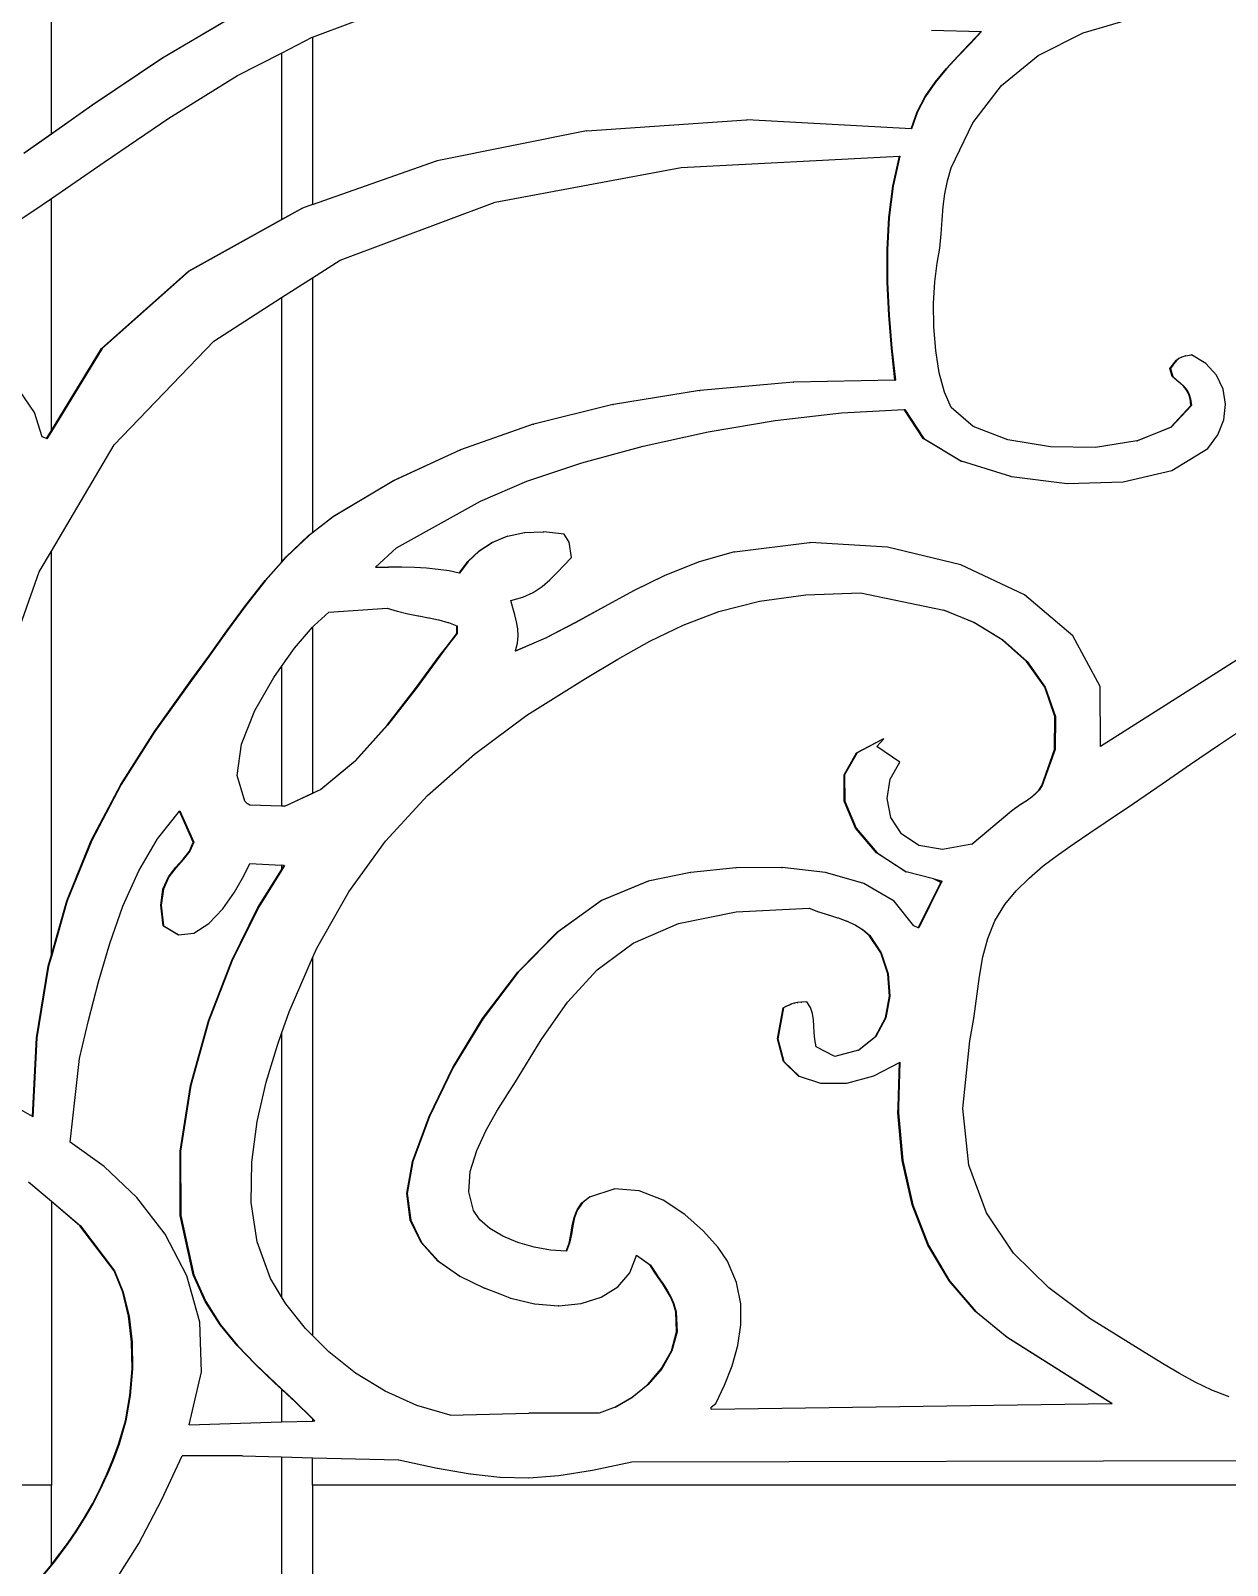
# Model space of a CAD drawing. Header units: inches. Extents: x 1397 to 20304, y -27267 to -746.
# Drawn here: x 3403 to 3415.73, y -9117.54 to -9101.21 of the extents above; entities that cross this region are included whole.
import ezdxf

# ---------------------------------------------------------------- set-up
doc = ezdxf.new("R2010")
doc.units = ezdxf.units.IN
doc.header["$LTSCALE"] = 17
doc.header["$MEASUREMENT"] = 0
doc.layers.add('OUTLINE', color=1, linetype='Continuous', lineweight=25)

# ---------------------------------------------------------------- blocks, each defined once
blk = doc.blocks.new('fddd')
for p, q in [((-495.762, -3277.271), (-495.762, -3275.364)), ((-492.984, -3276.244), (-492.113, -3275.916)), ((-494.586, -3276.465), (-493.797, -3276.002)), ((-493.792, -3276.002), (-494.581, -3276.465)), ((-484.786, -3276.198), (-484.214, -3276.031)), ((-493.313, -3276.412), (-492.986, -3276.244)), ((-492.986, -3276.244), (-492.984, -3276.244)), ((-492.984, -3276.244), (-492.984, -3278.022)), ((-486.398, -3276.167), (-485.871, -3276.181)), ((-485.993, -3276.313), (-485.871, -3276.181)), ((-485.866, -3276.181), (-485.988, -3276.313)), ((-485.871, -3276.181), (-485.866, -3276.181)), ((-485.264, -3276.439), (-484.786, -3276.198)), ((-495.331, -3276.965), (-494.586, -3276.465)), ((-494.581, -3276.465), (-495.326, -3276.965)), ((-494.586, -3276.465), (-494.581, -3276.465)), ((-493.78, -3276.651), (-493.313, -3276.412)), ((-493.313, -3276.412), (-493.313, -3278.182)), ((-486.243, -3276.58), (-486.119, -3276.445)), ((-486.114, -3276.445), (-486.238, -3276.58)), ((-486.119, -3276.445), (-485.993, -3276.313)), ((-486.119, -3276.445), (-486.114, -3276.445)), ((-485.988, -3276.313), (-486.114, -3276.445)), ((-485.993, -3276.313), (-485.988, -3276.313)), ((-485.654, -3276.757), (-485.264, -3276.439)), ((-486.361, -3276.722), (-486.243, -3276.58)), ((-486.238, -3276.58), (-486.356, -3276.722)), ((-486.243, -3276.58), (-486.238, -3276.58)), ((-494.511, -3277.104), (-493.78, -3276.651)), ((-486.465, -3276.873), (-486.361, -3276.722)), ((-486.356, -3276.722), (-486.461, -3276.873)), ((-486.361, -3276.722), (-486.356, -3276.722)), ((-485.96, -3277.154), (-485.654, -3276.757)), ((-486.552, -3277.038), (-486.465, -3276.873)), ((-486.461, -3276.873), (-486.547, -3277.038)), ((-486.465, -3276.873), (-486.461, -3276.873)), ((-495.326, -3276.965), (-496.05, -3277.478)), ((-495.762, -3277.271), (-495.331, -3276.965)), ((-495.331, -3276.965), (-495.326, -3276.965)), ((-495.199, -3277.573), (-494.511, -3277.104)), ((-490.064, -3277.241), (-488.366, -3277.122)), ((-488.366, -3277.122), (-488.363, -3277.122)), ((-488.361, -3277.122), (-488.363, -3277.122)), ((-486.614, -3277.218), (-488.361, -3277.122)), ((-486.614, -3277.218), (-486.552, -3277.038)), ((-486.547, -3277.038), (-486.61, -3277.218)), ((-486.552, -3277.038), (-486.547, -3277.038)), ((-496.055, -3277.478), (-495.762, -3277.271)), ((-490.069, -3277.241), (-491.659, -3277.559)), ((-490.069, -3277.241), (-490.064, -3277.241)), ((-486.61, -3277.218), (-486.614, -3277.218)), ((-486.188, -3277.633), (-485.96, -3277.154)), ((-495.762, -3277.96), (-495.199, -3277.573)), ((-492.984, -3278.022), (-491.664, -3277.559)), ((-491.664, -3277.559), (-491.659, -3277.559)), ((-489.063, -3277.629), (-486.739, -3277.509)), ((-486.809, -3277.828), (-486.739, -3277.509)), ((-486.734, -3277.508), (-486.805, -3277.828)), ((-486.739, -3277.509), (-486.734, -3277.508)), ((-491.04, -3277.998), (-489.063, -3277.629)), ((-486.256, -3277.908), (-486.23, -3277.77)), ((-486.23, -3277.77), (-486.188, -3277.633)), ((-486.852, -3278.161), (-486.809, -3277.828)), ((-486.805, -3277.828), (-486.848, -3278.161)), ((-486.809, -3277.828), (-486.805, -3277.828)), ((-486.273, -3278.046), (-486.256, -3277.908)), ((-496.109, -3278.193), (-495.859, -3278.027)), ((-495.859, -3278.027), (-495.762, -3277.96)), ((-495.762, -3280.43), (-495.762, -3277.96)), ((-493.09, -3278.061), (-494.297, -3278.731)), ((-493.313, -3278.182), (-493.095, -3278.061)), ((-493.095, -3278.061), (-493.09, -3278.061)), ((-492.984, -3278.022), (-493.09, -3278.061)), ((-492.689, -3278.614), (-491.04, -3277.998)), ((-486.284, -3278.188), (-486.273, -3278.046)), ((-494.302, -3278.731), (-493.313, -3278.182)), ((-486.871, -3278.503), (-486.852, -3278.161)), ((-486.848, -3278.161), (-486.867, -3278.503)), ((-486.852, -3278.161), (-486.848, -3278.161)), ((-486.296, -3278.334), (-486.284, -3278.188)), ((-486.311, -3278.487), (-486.296, -3278.334)), ((-486.871, -3278.503), (-486.867, -3278.503)), ((-486.871, -3278.755), (-486.871, -3278.503)), ((-486.867, -3278.503), (-486.866, -3278.755)), ((-486.337, -3278.649), (-486.311, -3278.487)), ((-495.228, -3279.555), (-494.302, -3278.731)), ((-494.297, -3278.731), (-495.223, -3279.555)), ((-494.302, -3278.731), (-494.297, -3278.731)), ((-492.984, -3278.803), (-492.689, -3278.614)), ((-486.866, -3278.755), (-486.871, -3278.755)), ((-486.87, -3278.852), (-486.871, -3278.755)), ((-486.866, -3278.755), (-486.866, -3278.852)), ((-486.364, -3278.846), (-486.337, -3278.649)), ((-493.313, -3279.014), (-492.984, -3278.803)), ((-492.984, -3278.803), (-492.984, -3281.513)), ((-486.87, -3278.852), (-486.866, -3278.852)), ((-486.854, -3279.202), (-486.87, -3278.852)), ((-486.866, -3278.852), (-486.849, -3279.202)), ((-486.376, -3279.077), (-486.364, -3278.846)), ((-494.032, -3279.476), (-493.313, -3279.014)), ((-493.313, -3279.014), (-493.313, -3281.828)), ((-486.373, -3279.325), (-486.376, -3279.077)), ((-486.854, -3279.202), (-486.849, -3279.202)), ((-486.825, -3279.551), (-486.854, -3279.202)), ((-486.849, -3279.202), (-486.82, -3279.551)), ((-486.353, -3279.576), (-486.373, -3279.325)), ((-495.762, -3280.43), (-495.228, -3279.555)), ((-495.223, -3279.555), (-495.762, -3280.438)), ((-495.228, -3279.555), (-495.223, -3279.555)), ((-495.093, -3280.582), (-494.032, -3279.476)), ((-486.825, -3279.551), (-486.82, -3279.551)), ((-486.788, -3279.893), (-486.825, -3279.551)), ((-486.82, -3279.551), (-486.783, -3279.893)), ((-486.316, -3279.813), (-486.353, -3279.576)), ((-483.862, -3279.769), (-483.835, -3279.733)), ((-483.83, -3279.733), (-483.857, -3279.769)), ((-483.835, -3279.733), (-483.814, -3279.704)), ((-483.835, -3279.733), (-483.83, -3279.733)), ((-483.809, -3279.704), (-483.83, -3279.733)), ((-483.814, -3279.704), (-483.794, -3279.681)), ((-483.814, -3279.704), (-483.809, -3279.704)), ((-483.79, -3279.681), (-483.809, -3279.704)), ((-483.794, -3279.681), (-483.772, -3279.663)), ((-483.794, -3279.681), (-483.79, -3279.681)), ((-483.767, -3279.663), (-483.79, -3279.681)), ((-483.772, -3279.663), (-483.741, -3279.648)), ((-483.772, -3279.663), (-483.767, -3279.663)), ((-483.736, -3279.648), (-483.767, -3279.663)), ((-483.741, -3279.648), (-483.736, -3279.648)), ((-483.698, -3279.635), (-483.736, -3279.648)), ((-483.698, -3279.635), (-483.694, -3279.635)), ((-483.694, -3279.635), (-483.639, -3279.624)), ((-483.639, -3279.624), (-483.638, -3279.624)), ((-483.638, -3279.624), (-483.634, -3279.624)), ((-483.48, -3279.716), (-483.634, -3279.624)), ((-483.367, -3279.84), (-483.48, -3279.716)), ((-486.788, -3279.893), (-487.862, -3279.914)), ((-486.788, -3279.893), (-486.783, -3279.893)), ((-486.262, -3280.02), (-486.316, -3279.813)), ((-483.837, -3279.852), (-483.862, -3279.769)), ((-483.862, -3279.769), (-483.857, -3279.769)), ((-483.857, -3279.769), (-483.832, -3279.852)), ((-483.793, -3279.891), (-483.837, -3279.852)), ((-483.837, -3279.852), (-483.832, -3279.852)), ((-483.832, -3279.852), (-483.788, -3279.891)), ((-483.753, -3279.925), (-483.793, -3279.891)), ((-483.793, -3279.891), (-483.788, -3279.891)), ((-483.788, -3279.891), (-483.748, -3279.925)), ((-483.297, -3279.988), (-483.367, -3279.84)), ((-495.941, -3280.235), (-496.095, -3280.012)), ((-488.866, -3280.001), (-489.783, -3280.151)), ((-488.866, -3280.001), (-488.861, -3280.001)), ((-487.867, -3279.914), (-488.861, -3280.001)), ((-487.867, -3279.914), (-487.862, -3279.914)), ((-486.188, -3280.184), (-486.262, -3280.02)), ((-483.718, -3279.956), (-483.753, -3279.925)), ((-483.753, -3279.925), (-483.748, -3279.925)), ((-483.748, -3279.925), (-483.713, -3279.956)), ((-483.718, -3279.956), (-483.713, -3279.956)), ((-483.688, -3279.991), (-483.718, -3279.956)), ((-483.713, -3279.956), (-483.684, -3279.991)), ((-483.688, -3279.991), (-483.684, -3279.991)), ((-483.665, -3280.034), (-483.688, -3279.991)), ((-483.684, -3279.991), (-483.66, -3280.034)), ((-483.665, -3280.034), (-483.66, -3280.034)), ((-483.648, -3280.09), (-483.665, -3280.034)), ((-483.66, -3280.034), (-483.643, -3280.09)), ((-483.271, -3280.149), (-483.297, -3279.988)), ((-489.788, -3280.151), (-490.631, -3280.362)), ((-489.788, -3280.151), (-489.783, -3280.151)), ((-487.357, -3280.241), (-486.689, -3280.205)), ((-486.689, -3280.205), (-486.684, -3280.204)), ((-486.487, -3280.515), (-486.689, -3280.205)), ((-486.684, -3280.204), (-486.482, -3280.515)), ((-485.957, -3280.387), (-486.188, -3280.184)), ((-483.854, -3280.392), (-483.639, -3280.163)), ((-483.634, -3280.163), (-483.849, -3280.392)), ((-483.648, -3280.09), (-483.643, -3280.09)), ((-483.639, -3280.163), (-483.648, -3280.09)), ((-483.643, -3280.09), (-483.634, -3280.163)), ((-483.639, -3280.163), (-483.634, -3280.163)), ((-483.289, -3280.314), (-483.271, -3280.149)), ((-495.859, -3280.495), (-495.941, -3280.235)), ((-490.636, -3280.362), (-491.408, -3280.633)), ((-490.636, -3280.362), (-490.631, -3280.362)), ((-488.773, -3280.442), (-488.062, -3280.322)), ((-488.062, -3280.322), (-487.357, -3280.241)), ((-485.586, -3280.528), (-485.957, -3280.387)), ((-484.213, -3280.538), (-483.854, -3280.392)), ((-483.849, -3280.392), (-484.208, -3280.538)), ((-483.854, -3280.392), (-483.849, -3280.392)), ((-483.352, -3280.474), (-483.289, -3280.314)), ((-495.813, -3280.514), (-495.859, -3280.495)), ((-495.813, -3280.514), (-495.762, -3280.43)), ((-495.81, -3280.516), (-495.813, -3280.514)), ((-495.762, -3280.438), (-495.81, -3280.516)), ((-495.762, -3280.438), (-495.762, -3280.43)), ((-489.467, -3280.594), (-488.773, -3280.442)), ((-486.086, -3280.755), (-486.487, -3280.515)), ((-486.487, -3280.515), (-486.482, -3280.515)), ((-486.482, -3280.515), (-486.081, -3280.755)), ((-485.133, -3280.603), (-485.586, -3280.528)), ((-484.213, -3280.538), (-484.655, -3280.608)), ((-484.213, -3280.538), (-484.208, -3280.538)), ((-483.46, -3280.619), (-483.352, -3280.474)), ((-495.762, -3281.712), (-495.093, -3280.582)), ((-492.121, -3280.961), (-491.413, -3280.633)), ((-491.408, -3280.633), (-492.116, -3280.961)), ((-491.413, -3280.633), (-491.408, -3280.633)), ((-490.119, -3280.771), (-489.467, -3280.594)), ((-484.655, -3280.608), (-485.133, -3280.603)), ((-483.841, -3280.853), (-483.46, -3280.619)), ((-490.704, -3280.968), (-490.119, -3280.771)), ((-486.086, -3280.755), (-486.081, -3280.755)), ((-485.553, -3280.917), (-486.081, -3280.755)), ((-484.36, -3280.975), (-483.841, -3280.853)), ((-492.764, -3281.345), (-492.121, -3280.961)), ((-492.116, -3280.961), (-492.759, -3281.345)), ((-492.121, -3280.961), (-492.116, -3280.961)), ((-491.197, -3281.179), (-490.704, -3280.968)), ((-485.553, -3280.917), (-485.548, -3280.917)), ((-485.548, -3280.917), (-484.957, -3280.993)), ((-484.957, -3280.993), (-484.36, -3280.975)), ((-492.09, -3281.677), (-491.197, -3281.179)), ((-492.759, -3281.345), (-492.984, -3281.517)), ((-492.984, -3281.513), (-492.764, -3281.345)), ((-492.764, -3281.345), (-492.759, -3281.345)), ((-493.025, -3281.545), (-492.984, -3281.513)), ((-492.984, -3281.517), (-493.02, -3281.545)), ((-492.984, -3281.513), (-492.984, -3281.517)), ((-490.908, -3281.554), (-490.73, -3281.513)), ((-490.73, -3281.513), (-490.725, -3281.513)), ((-490.725, -3281.513), (-490.529, -3281.505)), ((-490.529, -3281.505), (-490.528, -3281.505)), ((-490.528, -3281.505), (-490.524, -3281.505)), ((-490.305, -3281.532), (-490.524, -3281.505)), ((-490.255, -3281.615), (-490.305, -3281.532)), ((-493.265, -3281.774), (-493.025, -3281.545)), ((-493.02, -3281.545), (-493.26, -3281.774)), ((-493.025, -3281.545), (-493.02, -3281.545)), ((-492.313, -3281.884), (-492.09, -3281.677)), ((-491.215, -3281.712), (-491.074, -3281.621)), ((-491.07, -3281.621), (-491.21, -3281.712)), ((-491.074, -3281.621), (-490.913, -3281.554)), ((-491.074, -3281.621), (-491.07, -3281.621)), ((-490.908, -3281.554), (-491.07, -3281.621)), ((-490.913, -3281.554), (-490.908, -3281.554)), ((-490.23, -3281.781), (-490.255, -3281.615)), ((-488.494, -3281.718), (-487.695, -3281.619)), ((-487.695, -3281.619), (-487.692, -3281.619)), ((-487.692, -3281.619), (-487.69, -3281.619)), ((-486.867, -3281.669), (-487.69, -3281.619)), ((-486.087, -3281.859), (-486.867, -3281.669)), ((-495.892, -3281.932), (-495.762, -3281.712)), ((-495.762, -3286.007), (-495.762, -3281.712)), ((-493.345, -3281.865), (-493.313, -3281.828)), ((-493.313, -3281.834), (-493.342, -3281.866)), ((-493.313, -3281.828), (-493.265, -3281.774)), ((-493.26, -3281.774), (-493.313, -3281.834)), ((-493.313, -3281.828), (-493.313, -3281.834)), ((-493.265, -3281.774), (-493.26, -3281.774)), ((-491.425, -3281.946), (-491.332, -3281.822)), ((-491.327, -3281.822), (-491.42, -3281.946)), ((-491.332, -3281.822), (-491.215, -3281.712)), ((-491.332, -3281.822), (-491.327, -3281.822)), ((-491.21, -3281.712), (-491.327, -3281.822)), ((-491.215, -3281.712), (-491.21, -3281.712)), ((-490.381, -3281.94), (-490.306, -3281.86)), ((-490.306, -3281.86), (-490.23, -3281.781)), ((-489.238, -3281.97), (-488.886, -3281.83)), ((-488.881, -3281.83), (-489.234, -3281.97)), ((-488.886, -3281.83), (-488.881, -3281.83)), ((-488.499, -3281.718), (-488.881, -3281.83)), ((-488.499, -3281.718), (-488.494, -3281.718)), ((-485.409, -3282.177), (-486.087, -3281.859)), ((-496.454, -3283.523), (-495.892, -3281.932)), ((-493.697, -3282.289), (-493.487, -3282.024)), ((-493.483, -3282.024), (-493.692, -3282.289)), ((-493.487, -3282.024), (-493.345, -3281.865)), ((-493.487, -3282.024), (-493.483, -3282.024)), ((-493.342, -3281.866), (-493.483, -3282.024)), ((-493.342, -3281.866), (-493.345, -3281.865)), ((-492.313, -3281.884), (-492.177, -3281.884)), ((-492.177, -3281.884), (-492.175, -3281.884)), ((-492.173, -3281.884), (-492.175, -3281.884)), ((-492.035, -3281.884), (-492.173, -3281.884)), ((-491.9, -3281.887), (-492.035, -3281.884)), ((-491.77, -3281.894), (-491.9, -3281.887)), ((-491.646, -3281.906), (-491.77, -3281.894)), ((-491.529, -3281.923), (-491.646, -3281.906)), ((-491.425, -3281.946), (-491.529, -3281.923)), ((-491.42, -3281.946), (-491.425, -3281.946)), ((-490.542, -3282.089), (-490.458, -3282.017)), ((-490.458, -3282.017), (-490.381, -3281.94)), ((-489.566, -3282.13), (-489.238, -3281.97)), ((-489.234, -3281.97), (-489.561, -3282.13)), ((-489.238, -3281.97), (-489.234, -3281.97)), ((-490.746, -3282.202), (-490.637, -3282.151)), ((-490.637, -3282.151), (-490.542, -3282.089)), ((-489.879, -3282.301), (-489.566, -3282.13)), ((-489.561, -3282.13), (-489.875, -3282.301)), ((-489.566, -3282.13), (-489.561, -3282.13)), ((-488.23, -3282.246), (-487.735, -3282.177)), ((-487.735, -3282.177), (-487.155, -3282.154)), ((-487.155, -3282.154), (-486.267, -3282.341)), ((-484.895, -3282.612), (-485.409, -3282.177)), ((-493.896, -3282.559), (-493.697, -3282.289)), ((-493.692, -3282.289), (-493.891, -3282.559)), ((-493.697, -3282.289), (-493.692, -3282.289)), ((-492.809, -3282.361), (-492.189, -3282.32)), ((-492.189, -3282.32), (-492.083, -3282.352)), ((-492.083, -3282.352), (-492.078, -3282.352)), ((-492.078, -3282.352), (-491.97, -3282.378)), ((-490.875, -3282.237), (-490.746, -3282.202)), ((-490.853, -3282.314), (-490.875, -3282.237)), ((-490.83, -3282.389), (-490.853, -3282.314)), ((-490.188, -3282.471), (-489.879, -3282.301)), ((-489.875, -3282.301), (-490.183, -3282.471)), ((-489.879, -3282.301), (-489.875, -3282.301)), ((-488.66, -3282.356), (-488.23, -3282.246)), ((-485.947, -3282.473), (-486.267, -3282.341)), ((-486.267, -3282.341), (-486.263, -3282.341)), ((-486.263, -3282.341), (-485.942, -3282.473)), ((-492.984, -3282.522), (-492.966, -3282.502)), ((-492.966, -3282.502), (-492.809, -3282.361)), ((-491.97, -3282.378), (-491.965, -3282.378)), ((-491.965, -3282.378), (-491.859, -3282.4)), ((-491.859, -3282.4), (-491.854, -3282.4)), ((-491.854, -3282.4), (-491.749, -3282.421)), ((-491.749, -3282.421), (-491.744, -3282.421)), ((-491.744, -3282.421), (-491.643, -3282.443)), ((-491.643, -3282.443), (-491.639, -3282.443)), ((-491.639, -3282.443), (-491.543, -3282.471)), ((-491.543, -3282.471), (-491.538, -3282.471)), ((-491.538, -3282.471), (-491.45, -3282.506)), ((-491.45, -3282.506), (-491.445, -3282.506)), ((-491.45, -3282.589), (-491.45, -3282.506)), ((-491.445, -3282.506), (-491.445, -3282.589)), ((-490.812, -3282.463), (-490.83, -3282.389)), ((-490.799, -3282.538), (-490.812, -3282.463)), ((-490.501, -3282.633), (-490.188, -3282.471)), ((-490.183, -3282.471), (-490.497, -3282.633)), ((-490.188, -3282.471), (-490.183, -3282.471)), ((-489.394, -3282.669), (-489.042, -3282.499)), ((-489.042, -3282.499), (-488.66, -3282.356)), ((-485.947, -3282.473), (-485.942, -3282.473)), ((-485.646, -3282.656), (-485.947, -3282.473)), ((-485.942, -3282.473), (-485.641, -3282.656)), ((-494.088, -3282.828), (-493.896, -3282.559)), ((-493.891, -3282.559), (-494.083, -3282.828)), ((-493.896, -3282.559), (-493.891, -3282.559)), ((-493.174, -3282.744), (-492.984, -3282.522)), ((-492.984, -3282.522), (-492.984, -3284.289)), ((-491.553, -3282.722), (-491.45, -3282.589)), ((-491.445, -3282.589), (-491.55, -3282.724)), ((-491.45, -3282.589), (-491.445, -3282.589)), ((-490.497, -3282.633), (-490.825, -3282.776)), ((-490.825, -3282.774), (-490.501, -3282.633)), ((-490.803, -3282.693), (-490.795, -3282.614)), ((-490.795, -3282.614), (-490.799, -3282.538)), ((-490.501, -3282.633), (-490.497, -3282.633)), ((-489.735, -3282.861), (-489.394, -3282.669)), ((-485.646, -3282.656), (-485.641, -3282.656)), ((-485.387, -3282.885), (-485.646, -3282.656)), ((-485.641, -3282.656), (-485.382, -3282.885)), ((-484.606, -3283.154), (-484.895, -3282.612)), ((-482.642, -3282.548), (-484.601, -3283.792)), ((-484.601, -3283.789), (-482.647, -3282.548)), ((-494.277, -3283.087), (-494.088, -3282.828)), ((-494.083, -3282.828), (-494.272, -3283.087)), ((-494.088, -3282.828), (-494.083, -3282.828)), ((-493.313, -3282.94), (-493.174, -3282.744)), ((-491.887, -3283.173), (-491.636, -3282.829)), ((-491.631, -3282.829), (-491.882, -3283.173)), ((-491.636, -3282.829), (-491.553, -3282.722)), ((-491.636, -3282.829), (-491.631, -3282.829)), ((-491.55, -3282.724), (-491.631, -3282.829)), ((-491.55, -3282.724), (-491.553, -3282.722)), ((-490.825, -3282.774), (-490.803, -3282.693)), ((-490.825, -3282.776), (-490.825, -3282.774)), ((-493.396, -3283.057), (-493.313, -3282.94)), ((-493.313, -3282.94), (-493.313, -3284.425)), ((-490.081, -3283.066), (-489.735, -3282.861)), ((-485.387, -3282.885), (-485.382, -3282.885)), ((-485.192, -3283.158), (-485.387, -3282.885)), ((-485.382, -3282.885), (-485.188, -3283.158)), ((-494.666, -3283.631), (-494.277, -3283.087)), ((-494.272, -3283.087), (-494.662, -3283.631)), ((-494.277, -3283.087), (-494.272, -3283.087)), ((-493.597, -3283.408), (-493.396, -3283.057)), ((-490.702, -3283.459), (-490.081, -3283.066)), ((-485.192, -3283.158), (-485.188, -3283.158)), ((-485.086, -3283.471), (-485.192, -3283.158)), ((-485.188, -3283.158), (-485.081, -3283.471)), ((-484.601, -3283.789), (-484.606, -3283.154)), ((-492.19, -3283.564), (-491.887, -3283.173)), ((-491.882, -3283.173), (-492.185, -3283.564)), ((-491.887, -3283.173), (-491.882, -3283.173)), ((-493.738, -3283.765), (-493.597, -3283.408)), ((-491.261, -3283.871), (-490.702, -3283.459)), ((-485.089, -3283.822), (-485.086, -3283.471)), ((-485.086, -3283.471), (-485.081, -3283.471)), ((-485.081, -3283.471), (-485.084, -3283.822)), ((-495.023, -3284.196), (-494.666, -3283.631)), ((-494.662, -3283.631), (-495.019, -3284.196)), ((-494.666, -3283.631), (-494.662, -3283.631)), ((-492.531, -3283.943), (-492.19, -3283.564)), ((-492.185, -3283.564), (-492.527, -3283.943)), ((-492.19, -3283.564), (-492.185, -3283.564)), ((-483.336, -3283.771), (-483.028, -3283.565)), ((-493.786, -3284.098), (-493.738, -3283.765)), ((-487.196, -3283.86), (-486.912, -3283.709)), ((-486.916, -3283.714), (-487.191, -3283.86)), ((-486.982, -3283.792), (-486.907, -3283.709)), ((-486.734, -3283.958), (-486.982, -3283.792)), ((-486.912, -3283.709), (-486.916, -3283.714)), ((-486.907, -3283.709), (-486.916, -3283.714)), ((-486.912, -3283.709), (-486.907, -3283.709)), ((-485.226, -3284.207), (-485.089, -3283.822)), ((-485.084, -3283.822), (-485.221, -3284.207)), ((-485.089, -3283.822), (-485.084, -3283.822)), ((-484.601, -3283.792), (-484.601, -3283.789)), ((-483.642, -3283.979), (-483.336, -3283.771)), ((-492.899, -3284.25), (-492.531, -3283.943)), ((-492.527, -3283.943), (-492.894, -3284.25)), ((-492.531, -3283.943), (-492.527, -3283.943)), ((-491.762, -3284.314), (-491.261, -3283.871)), ((-487.329, -3284.093), (-487.196, -3283.86)), ((-487.191, -3283.86), (-487.324, -3284.093)), ((-487.196, -3283.86), (-487.191, -3283.86)), ((-486.84, -3284.139), (-486.734, -3283.958)), ((-483.945, -3284.188), (-483.642, -3283.979)), ((-493.702, -3284.373), (-493.786, -3284.098)), ((-487.329, -3284.093), (-487.324, -3284.093)), ((-487.327, -3284.372), (-487.329, -3284.093)), ((-487.324, -3284.093), (-487.322, -3284.372)), ((-486.872, -3284.344), (-486.84, -3284.139)), ((-495.337, -3284.792), (-495.023, -3284.196)), ((-495.019, -3284.196), (-495.333, -3284.792)), ((-495.023, -3284.196), (-495.019, -3284.196)), ((-493.278, -3284.426), (-492.984, -3284.289)), ((-492.984, -3284.291), (-493.273, -3284.426)), ((-492.894, -3284.25), (-492.984, -3284.291)), ((-492.984, -3284.289), (-492.899, -3284.25)), ((-492.984, -3284.289), (-492.984, -3284.291)), ((-492.899, -3284.25), (-492.894, -3284.25)), ((-485.346, -3284.337), (-485.299, -3284.299)), ((-485.295, -3284.299), (-485.341, -3284.337)), ((-485.299, -3284.299), (-485.258, -3284.256)), ((-485.299, -3284.299), (-485.295, -3284.299)), ((-485.254, -3284.256), (-485.295, -3284.299)), ((-485.258, -3284.256), (-485.226, -3284.207)), ((-485.258, -3284.256), (-485.254, -3284.256)), ((-485.221, -3284.207), (-485.254, -3284.256)), ((-485.226, -3284.207), (-485.221, -3284.207)), ((-484.248, -3284.396), (-483.945, -3284.188)), ((-494.399, -3284.48), (-494.396, -3284.477)), ((-494.396, -3284.477), (-494.247, -3284.808)), ((-493.691, -3284.386), (-493.702, -3284.373)), ((-493.685, -3284.393), (-493.691, -3284.386)), ((-493.677, -3284.4), (-493.685, -3284.393)), ((-493.668, -3284.405), (-493.677, -3284.4)), ((-493.652, -3284.414), (-493.668, -3284.405)), ((-493.313, -3284.425), (-493.652, -3284.414)), ((-493.278, -3284.426), (-493.313, -3284.425)), ((-493.273, -3284.426), (-493.278, -3284.426)), ((-492.207, -3284.799), (-491.762, -3284.314)), ((-487.327, -3284.372), (-487.322, -3284.372)), ((-487.206, -3284.661), (-487.327, -3284.372)), ((-487.322, -3284.372), (-487.201, -3284.661)), ((-486.83, -3284.546), (-486.872, -3284.344)), ((-485.97, -3284.829), (-485.548, -3284.477)), ((-485.543, -3284.477), (-485.965, -3284.829)), ((-485.548, -3284.477), (-485.5, -3284.44)), ((-485.548, -3284.477), (-485.543, -3284.477)), ((-485.495, -3284.44), (-485.543, -3284.477)), ((-485.5, -3284.44), (-485.449, -3284.406)), ((-485.5, -3284.44), (-485.495, -3284.44)), ((-485.444, -3284.406), (-485.495, -3284.44)), ((-485.449, -3284.406), (-485.397, -3284.372)), ((-485.449, -3284.406), (-485.444, -3284.406)), ((-485.392, -3284.372), (-485.444, -3284.406)), ((-485.397, -3284.372), (-485.346, -3284.337)), ((-485.397, -3284.372), (-485.392, -3284.372)), ((-485.341, -3284.337), (-485.392, -3284.372)), ((-485.346, -3284.337), (-485.341, -3284.337)), ((-484.552, -3284.601), (-484.248, -3284.396)), ((-494.633, -3284.773), (-494.399, -3284.48)), ((-494.252, -3284.808), (-494.399, -3284.48)), ((-486.718, -3284.721), (-486.83, -3284.546)), ((-484.715, -3284.71), (-484.552, -3284.601)), ((-495.599, -3285.432), (-495.337, -3284.792)), ((-495.333, -3284.792), (-495.594, -3285.432)), ((-495.337, -3284.792), (-495.333, -3284.792)), ((-494.832, -3285.115), (-494.633, -3284.773)), ((-492.599, -3285.337), (-492.207, -3284.799)), ((-487.206, -3284.661), (-487.201, -3284.661)), ((-486.983, -3284.923), (-487.206, -3284.661)), ((-487.201, -3284.661), (-486.978, -3284.923)), ((-486.535, -3284.844), (-486.718, -3284.721)), ((-484.882, -3284.822), (-484.715, -3284.71)), ((-494.361, -3284.989), (-494.293, -3284.904)), ((-494.288, -3284.904), (-494.356, -3284.989)), ((-494.293, -3284.904), (-494.252, -3284.808)), ((-494.293, -3284.904), (-494.288, -3284.904)), ((-494.247, -3284.808), (-494.288, -3284.904)), ((-494.252, -3284.808), (-494.247, -3284.808)), ((-486.673, -3285.123), (-486.983, -3284.923)), ((-486.983, -3284.923), (-486.978, -3284.923)), ((-486.978, -3284.923), (-486.668, -3285.123)), ((-486.283, -3284.888), (-486.535, -3284.844)), ((-485.97, -3284.829), (-486.283, -3284.888)), ((-485.97, -3284.829), (-485.965, -3284.829)), ((-485.209, -3285.062), (-485.048, -3284.94)), ((-485.048, -3284.94), (-484.882, -3284.822)), ((-495, -3285.489), (-494.832, -3285.115)), ((-494.517, -3285.179), (-494.441, -3285.077)), ((-494.436, -3285.077), (-494.513, -3285.179)), ((-494.441, -3285.077), (-494.361, -3284.989)), ((-494.441, -3285.077), (-494.436, -3285.077)), ((-494.356, -3284.989), (-494.436, -3285.077)), ((-494.361, -3284.989), (-494.356, -3284.989)), ((-493.714, -3285.169), (-493.652, -3285.037)), ((-493.652, -3285.037), (-493.313, -3285.055)), ((-493.564, -3285.506), (-493.313, -3285.102)), ((-493.313, -3285.11), (-493.559, -3285.506)), ((-493.313, -3285.055), (-493.313, -3285.102)), ((-493.285, -3285.057), (-493.313, -3285.055)), ((-493.28, -3285.057), (-493.313, -3285.11)), ((-493.313, -3285.102), (-493.285, -3285.057)), ((-493.313, -3285.102), (-493.313, -3285.11)), ((-493.285, -3285.057), (-493.28, -3285.057)), ((-488.48, -3285.081), (-488.959, -3285.131)), ((-488.48, -3285.081), (-488.475, -3285.081)), ((-487.993, -3285.079), (-488.475, -3285.081)), ((-487.993, -3285.079), (-487.988, -3285.079)), ((-487.526, -3285.133), (-487.988, -3285.079)), ((-486.673, -3285.123), (-486.668, -3285.123)), ((-486.376, -3285.2), (-486.668, -3285.123)), ((-485.361, -3285.192), (-485.209, -3285.062)), ((-494.575, -3285.309), (-494.517, -3285.179)), ((-494.513, -3285.179), (-494.57, -3285.309)), ((-494.517, -3285.179), (-494.513, -3285.179)), ((-493.812, -3285.34), (-493.714, -3285.169)), ((-489.913, -3285.43), (-489.417, -3285.223)), ((-489.412, -3285.223), (-489.908, -3285.43)), ((-489.417, -3285.223), (-489.412, -3285.223)), ((-488.964, -3285.131), (-489.412, -3285.223)), ((-488.964, -3285.131), (-488.959, -3285.131)), ((-487.12, -3285.25), (-487.526, -3285.133)), ((-486.796, -3285.436), (-487.12, -3285.25)), ((-486.539, -3285.719), (-486.299, -3285.237)), ((-486.295, -3285.238), (-486.535, -3285.721)), ((-486.37, -3285.203), (-486.376, -3285.2)), ((-486.292, -3285.223), (-486.37, -3285.203)), ((-486.299, -3285.237), (-486.37, -3285.203)), ((-486.299, -3285.237), (-486.292, -3285.223)), ((-486.295, -3285.238), (-486.299, -3285.237)), ((-486.287, -3285.223), (-486.295, -3285.238)), ((-486.292, -3285.223), (-486.287, -3285.223)), ((-485.498, -3285.328), (-485.361, -3285.192)), ((-495.594, -3285.432), (-495.762, -3286.024)), ((-495.762, -3286.007), (-495.599, -3285.432)), ((-495.599, -3285.432), (-495.594, -3285.432)), ((-494.599, -3285.478), (-494.575, -3285.309)), ((-494.57, -3285.309), (-494.595, -3285.478)), ((-494.575, -3285.309), (-494.57, -3285.309)), ((-493.938, -3285.518), (-493.812, -3285.34)), ((-492.939, -3285.938), (-492.599, -3285.337)), ((-490.377, -3285.765), (-489.913, -3285.43)), ((-489.908, -3285.43), (-490.372, -3285.765)), ((-489.913, -3285.43), (-489.908, -3285.43)), ((-486.8, -3285.437), (-486.799, -3285.438)), ((-486.585, -3285.7), (-486.796, -3285.436)), ((-485.618, -3285.472), (-485.498, -3285.328)), ((-495.141, -3285.887), (-495, -3285.489)), ((-494.599, -3285.478), (-494.595, -3285.478)), ((-494.574, -3285.7), (-494.599, -3285.478)), ((-494.595, -3285.478), (-494.57, -3285.7)), ((-494.085, -3285.673), (-493.938, -3285.518)), ((-493.842, -3286.067), (-493.564, -3285.506)), ((-493.559, -3285.506), (-493.837, -3286.067)), ((-493.564, -3285.506), (-493.559, -3285.506)), ((-489.09, -3285.676), (-488.477, -3285.55)), ((-488.477, -3285.55), (-487.701, -3285.513)), ((-487.701, -3285.513), (-487.601, -3285.549)), ((-487.601, -3285.549), (-487.596, -3285.549)), ((-487.596, -3285.549), (-487.497, -3285.582)), ((-487.497, -3285.582), (-487.493, -3285.582)), ((-487.493, -3285.582), (-487.397, -3285.614)), ((-487.397, -3285.614), (-487.392, -3285.614)), ((-487.392, -3285.614), (-487.301, -3285.65)), ((-485.724, -3285.647), (-485.618, -3285.472)), ((-494.574, -3285.7), (-494.57, -3285.7)), ((-494.414, -3285.795), (-494.574, -3285.7)), ((-494.57, -3285.7), (-494.409, -3285.795)), ((-494.409, -3285.795), (-494.245, -3285.776)), ((-494.245, -3285.776), (-494.085, -3285.673)), ((-490.8, -3286.194), (-490.377, -3285.765)), ((-490.372, -3285.765), (-490.796, -3286.194)), ((-490.377, -3285.765), (-490.372, -3285.765)), ((-489.572, -3285.885), (-489.09, -3285.676)), ((-487.301, -3285.65), (-487.297, -3285.65)), ((-487.212, -3285.691), (-487.301, -3285.65)), ((-487.297, -3285.65), (-487.208, -3285.691)), ((-487.132, -3285.741), (-487.212, -3285.691)), ((-487.212, -3285.691), (-487.208, -3285.691)), ((-487.208, -3285.691), (-487.127, -3285.741)), ((-487.061, -3285.804), (-487.132, -3285.741)), ((-487.132, -3285.741), (-487.127, -3285.741)), ((-487.127, -3285.741), (-487.056, -3285.804)), ((-486.539, -3285.719), (-486.585, -3285.7)), ((-486.535, -3285.721), (-486.539, -3285.719)), ((-485.799, -3285.833), (-485.724, -3285.647)), ((-495.261, -3286.297), (-495.141, -3285.887)), ((-494.414, -3285.795), (-494.409, -3285.795)), ((-492.984, -3286.04), (-492.939, -3285.938)), ((-489.955, -3286.167), (-489.572, -3285.885)), ((-487.061, -3285.804), (-487.056, -3285.804)), ((-486.938, -3285.987), (-487.061, -3285.804)), ((-487.056, -3285.804), (-486.933, -3285.987)), ((-485.851, -3286.03), (-485.799, -3285.833)), ((-495.797, -3286.128), (-495.762, -3286.007)), ((-495.762, -3286.024), (-495.792, -3286.128)), ((-495.762, -3286.024), (-495.762, -3286.007)), ((-494.09, -3286.709), (-493.842, -3286.067)), ((-493.837, -3286.067), (-494.086, -3286.709)), ((-493.842, -3286.067), (-493.837, -3286.067)), ((-493.231, -3286.613), (-492.984, -3286.04)), ((-492.984, -3286.04), (-492.984, -3290.06)), ((-486.865, -3286.21), (-486.938, -3285.987)), ((-486.938, -3285.987), (-486.933, -3285.987)), ((-486.933, -3285.987), (-486.86, -3286.21)), ((-485.888, -3286.238), (-485.851, -3286.03)), ((-495.921, -3286.89), (-495.797, -3286.128)), ((-495.792, -3286.128), (-495.917, -3286.89)), ((-495.797, -3286.128), (-495.792, -3286.128)), ((-491.175, -3286.687), (-490.8, -3286.194)), ((-490.796, -3286.194), (-491.17, -3286.687)), ((-490.8, -3286.194), (-490.796, -3286.194)), ((-490.27, -3286.512), (-489.955, -3286.167)), ((-486.865, -3286.21), (-486.86, -3286.21)), ((-486.846, -3286.448), (-486.865, -3286.21)), ((-486.86, -3286.21), (-486.841, -3286.448)), ((-485.949, -3286.685), (-485.888, -3286.238)), ((-495.367, -3286.708), (-495.261, -3286.297)), ((-490.55, -3286.913), (-490.27, -3286.512)), ((-488.038, -3286.903), (-487.978, -3286.571)), ((-487.974, -3286.571), (-488.033, -3286.903)), ((-487.978, -3286.571), (-487.946, -3286.555)), ((-487.978, -3286.571), (-487.974, -3286.571)), ((-487.942, -3286.555), (-487.974, -3286.571)), ((-487.946, -3286.555), (-487.918, -3286.542)), ((-487.946, -3286.555), (-487.942, -3286.555)), ((-487.913, -3286.542), (-487.942, -3286.555)), ((-487.918, -3286.542), (-487.891, -3286.531)), ((-487.918, -3286.542), (-487.913, -3286.542)), ((-487.886, -3286.531), (-487.913, -3286.542)), ((-487.891, -3286.531), (-487.886, -3286.531)), ((-487.861, -3286.523), (-487.886, -3286.531)), ((-487.861, -3286.523), (-487.856, -3286.523)), ((-487.827, -3286.516), (-487.856, -3286.523)), ((-487.827, -3286.516), (-487.822, -3286.516)), ((-487.784, -3286.512), (-487.822, -3286.516)), ((-487.784, -3286.512), (-487.779, -3286.512)), ((-487.73, -3286.509), (-487.779, -3286.512)), ((-487.73, -3286.509), (-487.726, -3286.509)), ((-487.687, -3286.57), (-487.726, -3286.509)), ((-487.664, -3286.633), (-487.687, -3286.57)), ((-486.888, -3286.678), (-486.846, -3286.448)), ((-486.841, -3286.448), (-486.883, -3286.678)), ((-486.846, -3286.448), (-486.841, -3286.448)), ((-495.462, -3287.11), (-495.367, -3286.708)), ((-494.283, -3287.397), (-494.09, -3286.709)), ((-494.086, -3286.709), (-494.278, -3287.397)), ((-494.09, -3286.709), (-494.086, -3286.709)), ((-493.313, -3286.846), (-493.231, -3286.613)), ((-491.492, -3287.208), (-491.175, -3286.687)), ((-491.17, -3286.687), (-491.487, -3287.208)), ((-491.175, -3286.687), (-491.17, -3286.687)), ((-487.653, -3286.698), (-487.664, -3286.633)), ((-487.649, -3286.765), (-487.653, -3286.698)), ((-486.996, -3286.878), (-486.888, -3286.678)), ((-486.883, -3286.678), (-486.992, -3286.878)), ((-486.888, -3286.678), (-486.883, -3286.678)), ((-485.99, -3286.924), (-485.949, -3286.685)), ((-495.963, -3287.73), (-495.921, -3286.89)), ((-495.917, -3286.89), (-495.958, -3287.733)), ((-495.921, -3286.89), (-495.917, -3286.89)), ((-493.357, -3286.97), (-493.313, -3286.846)), ((-493.313, -3286.846), (-493.313, -3289.646)), ((-490.825, -3287.359), (-490.55, -3286.913)), ((-488.038, -3286.903), (-488.033, -3286.903)), ((-487.973, -3287.144), (-488.038, -3286.903)), ((-488.033, -3286.903), (-487.969, -3287.144)), ((-487.646, -3286.835), (-487.649, -3286.765)), ((-487.64, -3286.908), (-487.646, -3286.835)), ((-487.626, -3286.986), (-487.64, -3286.908)), ((-487.176, -3287.023), (-486.996, -3286.878)), ((-486.992, -3286.878), (-487.171, -3287.023)), ((-486.996, -3286.878), (-486.992, -3286.878)), ((-486.067, -3287.642), (-485.99, -3286.924)), ((-493.476, -3287.364), (-493.357, -3286.97)), ((-487.428, -3287.09), (-487.626, -3286.986)), ((-487.176, -3287.023), (-487.428, -3287.09)), ((-487.176, -3287.023), (-487.171, -3287.023)), ((-495.562, -3288.002), (-495.462, -3287.11)), ((-491.744, -3287.727), (-491.492, -3287.208)), ((-491.487, -3287.208), (-491.739, -3287.727)), ((-491.492, -3287.208), (-491.487, -3287.208)), ((-487.973, -3287.144), (-487.969, -3287.144)), ((-487.812, -3287.3), (-487.973, -3287.144)), ((-487.969, -3287.144), (-487.807, -3287.3)), ((-487.012, -3287.296), (-486.739, -3287.154)), ((-486.754, -3287.628), (-486.739, -3287.154)), ((-486.734, -3287.152), (-486.749, -3287.626)), ((-486.739, -3287.154), (-486.734, -3287.152)), ((-495.963, -3287.73), (-496.677, -3287.318)), ((-494.392, -3288.099), (-494.283, -3287.397)), ((-494.278, -3287.397), (-494.388, -3288.099)), ((-494.283, -3287.397), (-494.278, -3287.397)), ((-493.572, -3287.782), (-493.476, -3287.364)), ((-490.913, -3287.497), (-490.825, -3287.359)), ((-487.812, -3287.3), (-487.807, -3287.3)), ((-487.807, -3287.3), (-487.58, -3287.375)), ((-487.58, -3287.375), (-487.301, -3287.372)), ((-487.301, -3287.372), (-487.012, -3287.296)), ((-491.023, -3287.673), (-490.913, -3287.497)), ((-495.958, -3287.733), (-495.963, -3287.73)), ((-491.921, -3288.209), (-491.744, -3287.727)), ((-491.739, -3287.727), (-491.916, -3288.209)), ((-491.744, -3287.727), (-491.739, -3287.727)), ((-491.137, -3287.874), (-491.023, -3287.673)), ((-486.756, -3287.691), (-486.754, -3287.628)), ((-486.756, -3287.691), (-486.751, -3287.691)), ((-486.71, -3288.198), (-486.756, -3287.691)), ((-486.749, -3287.626), (-486.754, -3287.628)), ((-486.749, -3287.626), (-486.751, -3287.691)), ((-486.751, -3287.691), (-486.705, -3288.198)), ((-486.002, -3288.246), (-486.067, -3287.642)), ((-493.631, -3288.213), (-493.572, -3287.782)), ((-491.237, -3288.092), (-491.137, -3287.874)), ((-495.199, -3288.261), (-495.562, -3288.002)), ((-494.392, -3288.099), (-494.388, -3288.099)), ((-494.391, -3288.782), (-494.392, -3288.099)), ((-494.388, -3288.099), (-494.386, -3288.782)), ((-493.637, -3288.643), (-493.631, -3288.213)), ((-491.98, -3288.547), (-491.921, -3288.209)), ((-491.916, -3288.209), (-491.975, -3288.547)), ((-491.921, -3288.209), (-491.916, -3288.209)), ((-491.305, -3288.313), (-491.237, -3288.092)), ((-486.71, -3288.198), (-486.705, -3288.198)), ((-486.603, -3288.668), (-486.71, -3288.198)), ((-486.705, -3288.198), (-486.598, -3288.668)), ((-494.853, -3288.589), (-495.199, -3288.261)), ((-491.322, -3288.529), (-491.305, -3288.313)), ((-485.815, -3288.753), (-486.002, -3288.246)), ((-495.762, -3288.634), (-496.005, -3288.428)), ((-496, -3288.428), (-495.762, -3288.63)), ((-491.98, -3288.547), (-491.975, -3288.547)), ((-491.944, -3288.832), (-491.98, -3288.547)), ((-491.975, -3288.547), (-491.939, -3288.832)), ((-491.272, -3288.728), (-491.322, -3288.529)), ((-490.032, -3288.583), (-489.776, -3288.499)), ((-489.776, -3288.499), (-489.772, -3288.499)), ((-489.776, -3288.499), (-489.771, -3288.499)), ((-489.771, -3288.499), (-489.772, -3288.499)), ((-489.508, -3288.52), (-489.771, -3288.499)), ((-489.254, -3288.62), (-489.508, -3288.52)), ((-495.762, -3288.63), (-495.762, -3288.634)), ((-495.762, -3288.63), (-495.453, -3288.893)), ((-495.762, -3288.634), (-495.762, -3291.653)), ((-495.458, -3288.893), (-495.762, -3288.634)), ((-494.551, -3288.98), (-494.853, -3288.589)), ((-493.574, -3289.061), (-493.637, -3288.643)), ((-490.201, -3288.804), (-490.17, -3288.721)), ((-490.165, -3288.721), (-490.197, -3288.804)), ((-490.17, -3288.721), (-490.118, -3288.646)), ((-490.17, -3288.721), (-490.165, -3288.721)), ((-490.113, -3288.646), (-490.165, -3288.721)), ((-490.118, -3288.646), (-490.037, -3288.583)), ((-490.118, -3288.646), (-490.113, -3288.646)), ((-490.032, -3288.583), (-490.113, -3288.646)), ((-490.037, -3288.583), (-490.032, -3288.583)), ((-489.022, -3288.772), (-489.254, -3288.62)), ((-486.436, -3289.096), (-486.603, -3288.668)), ((-486.603, -3288.668), (-486.598, -3288.668)), ((-486.598, -3288.668), (-486.431, -3289.096)), ((-494.391, -3288.782), (-494.386, -3288.782)), ((-494.252, -3289.412), (-494.391, -3288.782)), ((-494.386, -3288.782), (-494.247, -3289.412)), ((-491.944, -3288.832), (-491.939, -3288.832)), ((-491.828, -3289.07), (-491.944, -3288.832)), ((-491.939, -3288.832), (-491.823, -3289.07)), ((-491.204, -3288.829), (-491.272, -3288.728)), ((-491.097, -3288.921), (-491.204, -3288.829)), ((-490.22, -3288.893), (-490.201, -3288.804)), ((-490.197, -3288.804), (-490.216, -3288.893)), ((-490.201, -3288.804), (-490.197, -3288.804)), ((-488.823, -3288.948), (-489.022, -3288.772)), ((-485.525, -3289.182), (-485.815, -3288.753)), ((-495.458, -3288.893), (-495.453, -3288.893)), ((-495.095, -3289.371), (-495.458, -3288.893)), ((-495.453, -3288.893), (-495.09, -3289.371)), ((-494.319, -3289.424), (-494.551, -3288.98)), ((-490.959, -3289.002), (-491.097, -3288.921)), ((-490.8, -3289.069), (-490.959, -3289.002)), ((-490.254, -3289.076), (-490.235, -3288.985)), ((-490.23, -3288.985), (-490.249, -3289.076)), ((-490.235, -3288.985), (-490.22, -3288.893)), ((-490.235, -3288.985), (-490.23, -3288.985)), ((-490.216, -3288.893), (-490.23, -3288.985)), ((-490.22, -3288.893), (-490.216, -3288.893)), ((-488.668, -3289.122), (-488.823, -3288.948)), ((-493.429, -3289.454), (-493.574, -3289.061)), ((-491.828, -3289.07), (-491.823, -3289.07)), ((-491.649, -3289.267), (-491.828, -3289.07)), ((-491.823, -3289.07), (-491.644, -3289.267)), ((-490.627, -3289.119), (-490.8, -3289.069)), ((-490.451, -3289.152), (-490.627, -3289.119)), ((-490.284, -3289.163), (-490.451, -3289.152)), ((-490.284, -3289.163), (-490.254, -3289.076)), ((-490.28, -3289.163), (-490.284, -3289.163)), ((-490.249, -3289.076), (-490.28, -3289.163)), ((-490.254, -3289.076), (-490.249, -3289.076)), ((-489.608, -3289.393), (-489.537, -3289.208)), ((-489.537, -3289.208), (-489.536, -3289.205)), ((-489.392, -3289.309), (-489.537, -3289.208)), ((-489.536, -3289.205), (-489.387, -3289.309)), ((-488.569, -3289.267), (-488.668, -3289.122)), ((-486.436, -3289.096), (-486.431, -3289.096)), ((-486.212, -3289.477), (-486.436, -3289.096)), ((-486.431, -3289.096), (-486.207, -3289.477)), ((-485.151, -3289.55), (-485.525, -3289.182)), ((-495.095, -3289.371), (-495.09, -3289.371)), ((-495.002, -3289.597), (-495.095, -3289.371)), ((-495.09, -3289.371), (-494.997, -3289.597)), ((-491.649, -3289.267), (-491.644, -3289.267)), ((-491.421, -3289.427), (-491.649, -3289.267)), ((-491.644, -3289.267), (-491.416, -3289.427)), ((-489.392, -3289.309), (-489.387, -3289.309)), ((-489.351, -3289.376), (-489.392, -3289.309)), ((-489.387, -3289.309), (-489.346, -3289.376)), ((-489.351, -3289.376), (-489.346, -3289.376)), ((-489.307, -3289.441), (-489.351, -3289.376)), ((-489.346, -3289.376), (-489.302, -3289.441)), ((-488.472, -3289.494), (-488.569, -3289.267)), ((-494.182, -3289.916), (-494.319, -3289.424)), ((-494.124, -3289.696), (-494.252, -3289.412)), ((-494.252, -3289.412), (-494.247, -3289.412)), ((-494.247, -3289.412), (-494.119, -3289.696)), ((-493.313, -3289.646), (-493.429, -3289.454)), ((-491.421, -3289.427), (-491.416, -3289.427)), ((-491.159, -3289.557), (-491.421, -3289.427)), ((-491.416, -3289.427), (-491.154, -3289.557)), ((-489.737, -3289.541), (-489.608, -3289.393)), ((-489.307, -3289.441), (-489.302, -3289.441)), ((-489.261, -3289.507), (-489.307, -3289.441)), ((-489.302, -3289.441), (-489.256, -3289.507)), ((-489.261, -3289.507), (-489.256, -3289.507)), ((-489.217, -3289.575), (-489.261, -3289.507)), ((-489.256, -3289.507), (-489.212, -3289.575)), ((-488.428, -3289.721), (-488.472, -3289.494)), ((-486.212, -3289.477), (-486.207, -3289.477)), ((-485.932, -3289.805), (-486.212, -3289.477)), ((-486.207, -3289.477), (-485.927, -3289.805)), ((-495.002, -3289.597), (-494.997, -3289.597)), ((-494.94, -3289.853), (-495.002, -3289.597)), ((-494.997, -3289.597), (-494.935, -3289.853)), ((-494.124, -3289.696), (-494.119, -3289.696)), ((-493.967, -3289.944), (-494.124, -3289.696)), ((-494.119, -3289.696), (-493.962, -3289.944)), ((-493.268, -3289.721), (-493.313, -3289.646)), ((-491.159, -3289.557), (-491.154, -3289.557)), ((-490.989, -3289.62), (-491.154, -3289.557)), ((-490.987, -3289.619), (-490.989, -3289.62)), ((-490.88, -3289.661), (-490.987, -3289.619)), ((-490.88, -3289.661), (-490.875, -3289.661)), ((-490.875, -3289.661), (-490.622, -3289.723)), ((-490.126, -3289.717), (-489.914, -3289.65)), ((-489.914, -3289.65), (-489.737, -3289.541)), ((-489.217, -3289.575), (-489.212, -3289.575)), ((-489.177, -3289.646), (-489.217, -3289.575)), ((-489.212, -3289.575), (-489.172, -3289.646)), ((-489.177, -3289.646), (-489.172, -3289.646)), ((-489.143, -3289.722), (-489.177, -3289.646)), ((-489.172, -3289.646), (-489.139, -3289.722)), ((-484.713, -3289.877), (-485.151, -3289.55)), ((-494.908, -3290.129), (-494.94, -3289.853)), ((-494.94, -3289.853), (-494.935, -3289.853)), ((-494.935, -3289.853), (-494.903, -3290.129)), ((-493.06, -3289.983), (-493.268, -3289.721)), ((-490.622, -3289.723), (-490.617, -3289.723)), ((-490.617, -3289.723), (-490.369, -3289.742)), ((-490.367, -3289.741), (-490.369, -3289.742)), ((-490.367, -3289.741), (-490.364, -3289.742)), ((-490.364, -3289.742), (-490.126, -3289.717)), ((-489.143, -3289.722), (-489.139, -3289.722)), ((-489.119, -3289.806), (-489.143, -3289.722)), ((-489.139, -3289.722), (-489.114, -3289.806)), ((-489.11, -3290.019), (-489.119, -3289.806)), ((-489.119, -3289.806), (-489.114, -3289.806)), ((-489.114, -3289.806), (-489.105, -3290.019)), ((-488.426, -3289.946), (-488.428, -3289.721)), ((-485.598, -3290.076), (-485.932, -3289.805)), ((-485.932, -3289.805), (-485.927, -3289.805)), ((-485.927, -3289.805), (-485.593, -3290.076)), ((-494.166, -3290.447), (-494.182, -3289.916)), ((-493.967, -3289.944), (-493.962, -3289.944)), ((-493.787, -3290.165), (-493.967, -3289.944)), ((-493.962, -3289.944), (-493.783, -3290.165)), ((-492.984, -3290.06), (-493.06, -3289.983)), ((-489.166, -3290.223), (-489.11, -3290.019)), ((-489.105, -3290.019), (-489.161, -3290.223)), ((-489.11, -3290.019), (-489.105, -3290.019)), ((-488.46, -3290.167), (-488.426, -3289.946)), ((-484.229, -3290.18), (-484.713, -3289.877)), ((-494.908, -3290.129), (-494.903, -3290.129)), ((-494.904, -3290.413), (-494.908, -3290.129)), ((-494.903, -3290.129), (-494.899, -3290.413)), ((-493.787, -3290.165), (-493.783, -3290.165)), ((-493.591, -3290.369), (-493.787, -3290.165)), ((-493.783, -3290.165), (-493.586, -3290.369)), ((-492.81, -3290.233), (-492.984, -3290.06)), ((-488.521, -3290.381), (-488.46, -3290.167)), ((-485.598, -3290.076), (-485.593, -3290.076)), ((-484.482, -3290.781), (-485.598, -3290.076)), ((-485.593, -3290.076), (-484.477, -3290.781)), ((-484.079, -3290.271), (-484.229, -3290.18)), ((-492.526, -3290.459), (-492.81, -3290.233)), ((-489.274, -3290.412), (-489.166, -3290.223)), ((-489.161, -3290.223), (-489.269, -3290.412)), ((-489.166, -3290.223), (-489.161, -3290.223)), ((-483.924, -3290.368), (-484.079, -3290.271)), ((-494.926, -3290.696), (-494.904, -3290.413)), ((-494.899, -3290.413), (-494.922, -3290.696)), ((-494.904, -3290.413), (-494.899, -3290.413)), ((-494.297, -3291.009), (-494.166, -3290.447)), ((-493.591, -3290.369), (-493.586, -3290.369)), ((-493.384, -3290.565), (-493.591, -3290.369)), ((-493.586, -3290.369), (-493.379, -3290.565)), ((-492.212, -3290.653), (-492.526, -3290.459)), ((-489.418, -3290.579), (-489.274, -3290.412)), ((-489.269, -3290.412), (-489.414, -3290.579)), ((-489.274, -3290.412), (-489.269, -3290.412)), ((-488.601, -3290.587), (-488.521, -3290.381)), ((-483.762, -3290.465), (-483.924, -3290.368)), ((-483.593, -3290.557), (-483.762, -3290.465)), ((-493.384, -3290.565), (-493.379, -3290.565)), ((-493.313, -3290.631), (-493.384, -3290.565)), ((-493.379, -3290.565), (-493.313, -3290.626)), ((-493.313, -3290.626), (-493.313, -3290.631)), ((-493.313, -3290.626), (-493.251, -3290.684)), ((-493.313, -3290.631), (-493.313, -3290.979)), ((-493.254, -3290.686), (-493.313, -3290.631)), ((-491.875, -3290.805), (-492.212, -3290.653)), ((-489.587, -3290.718), (-489.418, -3290.579)), ((-489.414, -3290.579), (-489.582, -3290.718)), ((-489.418, -3290.579), (-489.414, -3290.579)), ((-488.693, -3290.781), (-488.601, -3290.587)), ((-483.417, -3290.641), (-483.593, -3290.557)), ((-483.232, -3290.71), (-483.417, -3290.641)), ((-494.974, -3290.967), (-494.926, -3290.696)), ((-494.922, -3290.696), (-494.969, -3290.967)), ((-494.926, -3290.696), (-494.922, -3290.696)), ((-493.251, -3290.684), (-493.254, -3290.686)), ((-493.172, -3290.762), (-493.254, -3290.686)), ((-493.251, -3290.684), (-493.168, -3290.762)), ((-493.172, -3290.762), (-493.168, -3290.762)), ((-492.984, -3290.947), (-493.172, -3290.762)), ((-493.168, -3290.762), (-492.984, -3290.942)), ((-491.52, -3290.905), (-491.875, -3290.805)), ((-489.764, -3290.822), (-489.933, -3290.885)), ((-489.764, -3290.822), (-489.587, -3290.718)), ((-489.764, -3290.822), (-489.759, -3290.822)), ((-489.582, -3290.718), (-489.759, -3290.822)), ((-489.587, -3290.718), (-489.582, -3290.718)), ((-488.742, -3290.823), (-488.693, -3290.781)), ((-488.742, -3290.843), (-484.482, -3290.781)), ((-488.742, -3290.843), (-488.742, -3290.823)), ((-484.482, -3290.781), (-484.477, -3290.781)), ((-495.046, -3291.217), (-494.974, -3290.967)), ((-494.969, -3290.967), (-495.041, -3291.217)), ((-494.974, -3290.967), (-494.969, -3290.967)), ((-494.297, -3291.009), (-493.313, -3290.979)), ((-493.313, -3290.979), (-492.984, -3290.969)), ((-492.984, -3290.942), (-492.984, -3290.947)), ((-492.984, -3290.942), (-492.958, -3290.968)), ((-492.984, -3290.947), (-492.984, -3290.969)), ((-492.963, -3290.968), (-492.984, -3290.947)), ((-492.984, -3290.969), (-492.963, -3290.968)), ((-492.963, -3290.968), (-492.958, -3290.968)), ((-491.52, -3290.905), (-490.681, -3290.885)), ((-489.933, -3290.885), (-490.681, -3290.885)), ((-495.107, -3291.38), (-495.046, -3291.217)), ((-495.041, -3291.217), (-495.102, -3291.38)), ((-495.046, -3291.217), (-495.041, -3291.217)), ((-495.174, -3291.541), (-495.107, -3291.38)), ((-495.102, -3291.38), (-495.169, -3291.541)), ((-495.107, -3291.38), (-495.102, -3291.38)), ((-494.589, -3291.81), (-494.371, -3291.341)), ((-493.727, -3291.341), (-494.371, -3291.341)), ((-493.727, -3291.341), (-493.313, -3291.351)), ((-493.313, -3291.351), (-493.313, -3293.913)), ((-493.313, -3291.351), (-492.984, -3291.36)), ((-492.984, -3291.653), (-492.984, -3291.36)), ((-492.984, -3291.36), (-492.07, -3291.382)), ((-492.07, -3291.382), (-492.065, -3291.382)), ((-492.065, -3291.382), (-491.659, -3291.47)), ((-491.659, -3291.47), (-491.654, -3291.47)), ((-491.654, -3291.47), (-491.308, -3291.532)), ((-490.363, -3291.55), (-490.006, -3291.493)), ((-490.006, -3291.493), (-489.585, -3291.403)), ((-489.585, -3291.403), (-478.927, -3291.382)), ((-495.762, -3291.653), (-498.188, -3291.653)), ((-495.762, -3292.498), (-495.762, -3291.653)), ((-495.247, -3291.698), (-495.203, -3291.602)), ((-495.196, -3291.599), (-495.242, -3291.698)), ((-495.203, -3291.602), (-495.174, -3291.541)), ((-495.196, -3291.599), (-495.203, -3291.602)), ((-495.169, -3291.541), (-495.196, -3291.599)), ((-495.174, -3291.541), (-495.169, -3291.541)), ((-492.984, -3291.653), (-492.984, -3293.913)), ((-478.041, -3291.653), (-492.984, -3291.653)), ((-491.308, -3291.532), (-491.303, -3291.532)), ((-491.303, -3291.532), (-490.992, -3291.568)), ((-490.992, -3291.568), (-490.988, -3291.568)), ((-490.988, -3291.568), (-490.687, -3291.574)), ((-490.686, -3291.574), (-490.687, -3291.574)), ((-490.686, -3291.574), (-490.682, -3291.574)), ((-490.682, -3291.574), (-490.363, -3291.55)), ((-495.326, -3291.85), (-495.247, -3291.698)), ((-495.242, -3291.698), (-495.321, -3291.85)), ((-495.247, -3291.698), (-495.242, -3291.698)), ((-494.833, -3292.273), (-494.589, -3291.81)), ((-495.409, -3291.997), (-495.326, -3291.85)), ((-495.321, -3291.85), (-495.405, -3291.997)), ((-495.326, -3291.85), (-495.321, -3291.85)), ((-495.591, -3292.274), (-495.498, -3292.139)), ((-495.493, -3292.139), (-495.586, -3292.274)), ((-495.498, -3292.139), (-495.409, -3291.997)), ((-495.498, -3292.139), (-495.493, -3292.139)), ((-495.405, -3291.997), (-495.493, -3292.139)), ((-495.409, -3291.997), (-495.405, -3291.997)), ((-495.735, -3292.465), (-495.591, -3292.274)), ((-495.586, -3292.274), (-495.73, -3292.465)), ((-495.591, -3292.274), (-495.586, -3292.274)), ((-495.112, -3292.715), (-494.833, -3292.273)), ((-495.73, -3292.465), (-495.762, -3292.504)), ((-495.762, -3292.498), (-495.735, -3292.465)), ((-495.735, -3292.465), (-495.73, -3292.465)), ((-495.886, -3292.647), (-495.762, -3292.498)), ((-495.762, -3292.504), (-495.881, -3292.647)), ((-495.762, -3292.498), (-495.762, -3292.504))]:
    blk.add_line(p, q)

msp = doc.modelspace()

# ---------------------------------------------------------------- block references
at = {"layer": 'OUTLINE'}
msp.add_blockref('fddd', (3898.978, -5825.038), dxfattribs=at)

doc.saveas('drawing.dxf')
